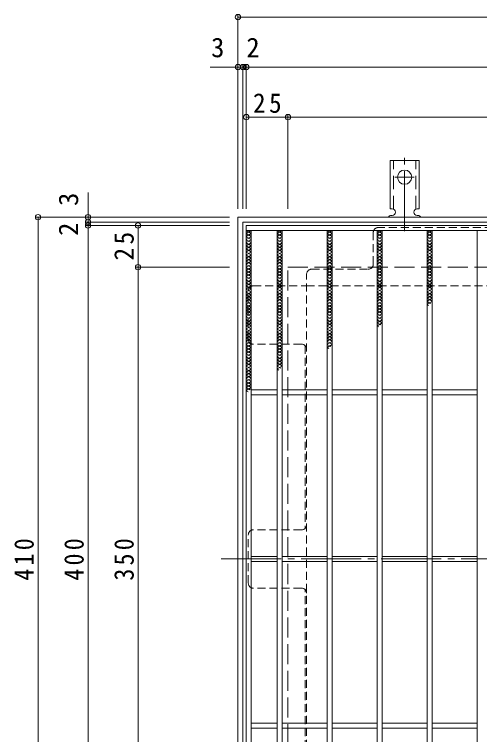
# Model space of a CAD drawing. Units: millimetres at full size, sheet at 1:4. Extents: x -838 to 1044, y -781 to 732.
# Drawn here: x -833.9 to -554.7, y 287.9 to 719.8 of the extents above; entities that cross this region are included whole.
import ezdxf
from ezdxf.enums import TextEntityAlignment as Align

# ---------------------------------------------------------------- set-up
doc = ezdxf.new("R2010")
doc.units = ezdxf.units.MM
doc.header["$LTSCALE"] = 4
doc.header["$PDMODE"] = 32
doc.header["$PDSIZE"] = 3.2
for name, pattern in [('CHAIN2', [12, 9, -1, 1, -1]), ('DASHED1', [1.8, 1.2, -0.6]), ('DASHED2', [3, 2, -1]), ('DASHED3', [4, 3, -1])]:
    doc.linetypes.add(name, pattern=pattern)
for name, color, linetype, lineweight in [('A-1_躯体', 3, 'Continuous', 9), ('A-2_仕上', 3, 'Continuous', 9), ('A-4_その他', 7, 'Continuous', 9), ('A-7_ハッチ', 2, 'Continuous', 9), ('A-9_ｸｳﾁｮｳｷ', 6, 'Continuous', 9), ('A-A_ﾊｯﾁ-ﾜｸ', 3, 'Continuous', 9)]:
    doc.layers.add(name, color=color, linetype=linetype, lineweight=lineweight)
doc.styles.add('ＭＳ ゴシック', font='')
doc.styles.get('ＭＳ ゴシック').set_extended_font_data('MS Gothic')

msp = doc.modelspace()

# ---------------------------------------------------------------- linework, layer by layer
at = {"layer": 'A-1_躯体', "color": 2}
for points in [[(-699.713, 188.162), (-699.713, 598.162), (-289.713, 598.162), (-289.713, 188.162)], [(-696.713, 191.162), (-696.713, 595.162), (-292.713, 595.162), (-292.713, 191.162)]]:
    msp.add_lwpolyline(points, close=True, dxfattribs=at)
at = {"layer": 'A-1_躯体', "color": 2, "linetype": 'DASHED3'}
msp.add_lwpolyline([(-669.713, 218.162), (-669.713, 568.162), (-319.713, 568.162), (-319.713, 218.162)], close=True, dxfattribs=at)
at = {"layer": 'A-2_仕上'}
for p, q in [((-694.713, 593.162), (-294.713, 593.162)), ((-694.713, 590.162), (-294.713, 590.162)), ((-691.713, 590.162), (-691.713, 196.162)), ((-676.213, 590.162), (-676.213, 196.162)), ((-673.213, 590.162), (-673.213, 196.162)), ((-646.213, 590.162), (-646.213, 196.162)), ((-643.213, 590.162), (-643.213, 196.162)), ((-616.213, 590.162), (-616.213, 196.162)), ((-613.213, 590.162), (-613.213, 196.162)), ((-586.213, 590.162), (-586.213, 196.162)), ((-583.213, 590.162), (-583.213, 196.162)), ((-556.213, 590.162), (-556.213, 196.162)), ((-676.213, 494.662), (-691.713, 494.662)), ((-646.213, 494.662), (-673.213, 494.662)), ((-616.213, 494.662), (-643.213, 494.662)), ((-586.213, 494.662), (-613.213, 494.662)), ((-556.213, 494.662), (-583.213, 494.662)), ((-676.213, 491.662), (-691.713, 491.662)), ((-646.213, 491.662), (-673.213, 491.662)), ((-616.213, 491.662), (-643.213, 491.662)), ((-586.213, 491.662), (-613.213, 491.662)), ((-556.213, 491.662), (-583.213, 491.662)), ((-676.213, 394.662), (-691.713, 394.662)), ((-646.213, 394.662), (-673.213, 394.662)), ((-616.213, 394.662), (-643.213, 394.662)), ((-586.213, 394.662), (-613.213, 394.662)), ((-556.213, 394.662), (-583.213, 394.662)), ((-676.213, 391.662), (-691.713, 391.662)), ((-646.213, 391.662), (-673.213, 391.662)), ((-616.213, 391.662), (-643.213, 391.662)), ((-586.213, 391.662), (-613.213, 391.662)), ((-556.213, 391.662), (-583.213, 391.662)), ((-676.213, 294.662), (-691.713, 294.662)), ((-646.213, 294.662), (-673.213, 294.662)), ((-616.213, 294.662), (-643.213, 294.662)), ((-586.213, 294.662), (-613.213, 294.662)), ((-556.213, 294.662), (-583.213, 294.662)), ((-676.213, 291.662), (-691.713, 291.662)), ((-646.213, 291.662), (-673.213, 291.662)), ((-616.213, 291.662), (-643.213, 291.662)), ((-586.213, 291.662), (-613.213, 291.662)), ((-556.213, 291.662), (-583.213, 291.662))]:
    msp.add_line(p, q, dxfattribs=at)
msp.add_lwpolyline([(-694.713, 593.162), (-694.713, 193.162), (-294.713, 193.162)], dxfattribs=at)
at = {"layer": 'A-4_その他'}
for p, q in [((-699.713, 719.362), (-699.713, 603.162)), ((-699.713, 718.162), (-289.713, 718.162)), ((-716.393, 688.162), (-696.713, 688.162)), ((-696.713, 689.362), (-696.713, 603.162)), ((-696.713, 688.162), (-694.713, 688.162)), ((-694.713, 689.362), (-694.713, 603.162)), ((-694.713, 688.162), (-294.713, 688.162)), ((-669.713, 658.162), (-694.713, 658.162)), ((-669.713, 659.362), (-669.713, 603.162)), ((-669.713, 658.162), (-319.713, 658.162)), ((-789.713, 612.926), (-789.713, 595.162)), ((-820.913, 598.162), (-704.713, 598.162)), ((-819.713, 598.162), (-819.713, 188.162)), ((-790.913, 595.162), (-704.713, 595.162)), ((-790.913, 593.162), (-704.713, 593.162)), ((-789.713, 595.162), (-789.713, 593.162)), ((-789.713, 593.162), (-789.713, 193.162)), ((-759.713, 568.162), (-759.713, 593.162)), ((-760.913, 568.162), (-704.713, 568.162)), ((-759.713, 568.162), (-759.713, 218.162))]:
    msp.add_line(p, q, dxfattribs=at)
for p in [(-699.713, 718.162), (-699.713, 688.162), (-696.713, 688.162), (-694.713, 688.162), (-694.713, 658.162), (-669.713, 658.162), (-819.713, 598.162), (-789.713, 598.162), (-789.713, 595.162), (-789.713, 593.162), (-759.713, 593.162), (-759.713, 568.162)]:
    msp.add_point(p, dxfattribs=at)
at = {"layer": 'A-7_ハッチ', "linetype": 'DASHED1'}
for p, q in [((-373.914, 591.966), (-615.512, 591.966)), ((-618.512, 569.966), (-618.512, 588.966)), ((-655.513, 566.966), (-621.512, 566.966)), ((-658.513, 222.359), (-658.513, 563.966)), ((-693.516, 524.965), (-693.516, 553.966)), ((-690.516, 556.966), (-658.513, 556.966)), ((-658.513, 556.966), (-330.913, 556.966)), ((-661.513, 521.965), (-690.516, 521.965)), ((-659.313, 521.004), (-659.313, 411.623)), ((-661.513, 410.663), (-690.516, 410.663)), ((-693.516, 378.662), (-693.516, 407.663)), ((-661.513, 375.662), (-690.516, 375.662)), ((-659.313, 265.32), (-659.313, 374.701))]:
    msp.add_line(p, q, dxfattribs=at)
at = {"layer": 'A-7_ハッチ', "linetype": 'CHAIN2'}
msp.add_line((-709.713, 393.162), (-279.713, 393.162), dxfattribs=at)
at = {"layer": 'A-7_ハッチ', "linetype": 'DASHED1'}
for centre, start, end in [((-615.512, 588.966), 90, 180), ((-655.513, 563.966), 90, 180), ((-621.512, 569.966), 270, 0), ((-690.516, 553.966), 90, 180), ((-690.516, 524.965), 180, 270), ((-661.513, 518.965), 0, 90), ((-690.516, 407.663), 90, 180), ((-661.513, 413.663), 270, 0), ((-690.516, 378.662), 180, 270), ((-661.513, 372.662), 0, 90)]:
    msp.add_arc(centre, 3, start, end, dxfattribs=at)
at = {"layer": 'A-9_ｸｳﾁｮｳｷ'}
for p, q in [((-694.713, 590.162), (-691.713, 588.43)), ((-691.713, 590.162), (-694.713, 588.43)), ((-694.713, 588.315), (-691.713, 586.583)), ((-691.713, 588.315), (-694.713, 586.583)), ((-676.213, 590.162), (-673.213, 588.43)), ((-673.213, 590.162), (-676.213, 588.43)), ((-676.213, 588.315), (-673.213, 586.583)), ((-673.213, 588.315), (-676.213, 586.583)), ((-646.213, 590.162), (-643.213, 588.43)), ((-643.213, 590.162), (-646.213, 588.43)), ((-646.213, 588.315), (-643.213, 586.583)), ((-643.213, 588.315), (-646.213, 586.583)), ((-616.213, 590.162), (-613.213, 588.43)), ((-613.213, 590.162), (-616.213, 588.43)), ((-616.213, 588.315), (-613.213, 586.583)), ((-613.213, 588.315), (-616.213, 586.583)), ((-586.213, 590.162), (-583.213, 588.43)), ((-583.213, 590.162), (-586.213, 588.43)), ((-586.213, 588.315), (-583.213, 586.583)), ((-583.213, 588.315), (-586.213, 586.583)), ((-694.713, 586.467), (-691.713, 584.735)), ((-691.713, 586.467), (-694.713, 584.735)), ((-694.713, 584.62), (-691.713, 582.887)), ((-691.713, 584.62), (-694.713, 582.887)), ((-676.213, 586.467), (-673.213, 584.735)), ((-673.213, 586.467), (-676.213, 584.735)), ((-676.213, 584.62), (-673.213, 582.887)), ((-673.213, 584.62), (-676.213, 582.887)), ((-646.213, 586.467), (-643.213, 584.735)), ((-643.213, 586.467), (-646.213, 584.735)), ((-646.213, 584.62), (-643.213, 582.887)), ((-643.213, 584.62), (-646.213, 582.887)), ((-616.213, 586.467), (-613.213, 584.735)), ((-613.213, 586.467), (-616.213, 584.735)), ((-616.213, 584.62), (-613.213, 582.887)), ((-613.213, 584.62), (-616.213, 582.887)), ((-586.213, 586.467), (-583.213, 584.735)), ((-583.213, 586.467), (-586.213, 584.735)), ((-586.213, 584.62), (-583.213, 582.887)), ((-583.213, 584.62), (-586.213, 582.887)), ((-694.713, 582.772), (-691.713, 581.04)), ((-691.713, 582.772), (-694.713, 581.04)), ((-694.713, 580.924), (-691.713, 579.192)), ((-691.713, 580.924), (-694.713, 579.192)), ((-694.713, 579.077), (-691.713, 577.345)), ((-691.713, 579.077), (-694.713, 577.345)), ((-676.213, 582.772), (-673.213, 581.04)), ((-673.213, 582.772), (-676.213, 581.04)), ((-676.213, 580.924), (-673.213, 579.192)), ((-673.213, 580.924), (-676.213, 579.192)), ((-676.213, 579.077), (-673.213, 577.345)), ((-673.213, 579.077), (-676.213, 577.345)), ((-646.213, 582.772), (-643.213, 581.04)), ((-643.213, 582.772), (-646.213, 581.04)), ((-646.213, 580.924), (-643.213, 579.192)), ((-643.213, 580.924), (-646.213, 579.192)), ((-646.213, 579.077), (-643.213, 577.345)), ((-643.213, 579.077), (-646.213, 577.345)), ((-616.213, 582.772), (-613.213, 581.04)), ((-613.213, 582.772), (-616.213, 581.04)), ((-616.213, 580.924), (-613.213, 579.192)), ((-613.213, 580.924), (-616.213, 579.192)), ((-616.213, 579.077), (-613.213, 577.345)), ((-613.213, 579.077), (-616.213, 577.345)), ((-586.213, 582.772), (-583.213, 581.04)), ((-583.213, 582.772), (-586.213, 581.04)), ((-586.213, 580.924), (-583.213, 579.192)), ((-583.213, 580.924), (-586.213, 579.192)), ((-586.213, 579.077), (-583.213, 577.345)), ((-583.213, 579.077), (-586.213, 577.345)), ((-691.713, 577.229), (-694.713, 575.497)), ((-694.713, 577.229), (-691.713, 575.497)), ((-694.713, 575.382), (-691.713, 573.65)), ((-691.713, 575.382), (-694.713, 573.65)), ((-673.213, 577.229), (-676.213, 575.497)), ((-676.213, 577.229), (-673.213, 575.497)), ((-676.213, 575.382), (-673.213, 573.65)), ((-673.213, 575.382), (-676.213, 573.65)), ((-643.213, 577.229), (-646.213, 575.497)), ((-646.213, 577.229), (-643.213, 575.497)), ((-646.213, 575.382), (-643.213, 573.65)), ((-643.213, 575.382), (-646.213, 573.65)), ((-613.213, 577.229), (-616.213, 575.497)), ((-616.213, 577.229), (-613.213, 575.497)), ((-616.213, 575.382), (-613.213, 573.65)), ((-613.213, 575.382), (-616.213, 573.65)), ((-583.213, 577.229), (-586.213, 575.497)), ((-586.213, 577.229), (-583.213, 575.497)), ((-586.213, 575.382), (-583.213, 573.65)), ((-583.213, 575.382), (-586.213, 573.65)), ((-694.713, 573.534), (-691.713, 571.802)), ((-691.713, 573.534), (-694.713, 571.802)), ((-694.713, 571.687), (-691.713, 569.955)), ((-691.713, 571.687), (-694.713, 569.955)), ((-676.213, 573.534), (-673.213, 571.802)), ((-673.213, 573.534), (-676.213, 571.802)), ((-676.213, 571.687), (-673.213, 569.955)), ((-673.213, 571.687), (-676.213, 569.955)), ((-646.213, 573.534), (-643.213, 571.802)), ((-643.213, 573.534), (-646.213, 571.802)), ((-646.213, 571.687), (-643.213, 569.955)), ((-643.213, 571.687), (-646.213, 569.955)), ((-616.213, 573.534), (-613.213, 571.802)), ((-613.213, 573.534), (-616.213, 571.802)), ((-616.213, 571.687), (-613.213, 569.955)), ((-613.213, 571.687), (-616.213, 569.955)), ((-586.213, 573.534), (-583.213, 571.802)), ((-583.213, 573.534), (-586.213, 571.802)), ((-586.213, 571.687), (-583.213, 569.955)), ((-583.213, 571.687), (-586.213, 569.955)), ((-694.713, 569.839), (-691.713, 568.107)), ((-691.713, 569.839), (-694.713, 568.107)), ((-691.713, 567.991), (-694.713, 566.259)), ((-694.713, 567.991), (-691.713, 566.26)), ((-691.713, 566.144), (-694.713, 564.412)), ((-694.713, 566.144), (-691.713, 564.412)), ((-676.213, 569.839), (-673.213, 568.107)), ((-673.213, 569.839), (-676.213, 568.107)), ((-673.213, 567.991), (-676.213, 566.259)), ((-676.213, 567.991), (-673.213, 566.26)), ((-673.213, 566.144), (-676.213, 564.412)), ((-676.213, 566.144), (-673.213, 564.412)), ((-646.213, 569.839), (-643.213, 568.107)), ((-643.213, 569.839), (-646.213, 568.107)), ((-643.213, 567.991), (-646.213, 566.259)), ((-646.213, 567.991), (-643.213, 566.26)), ((-643.213, 566.144), (-646.213, 564.412)), ((-646.213, 566.144), (-643.213, 564.412)), ((-616.213, 569.839), (-613.213, 568.107)), ((-613.213, 569.839), (-616.213, 568.107)), ((-613.213, 567.991), (-616.213, 566.259)), ((-616.213, 567.991), (-613.213, 566.26)), ((-613.213, 566.144), (-616.213, 564.412)), ((-616.213, 566.144), (-613.213, 564.412)), ((-586.213, 569.839), (-583.213, 568.107)), ((-583.213, 569.839), (-586.213, 568.107)), ((-583.213, 567.991), (-586.213, 566.259)), ((-586.213, 567.991), (-583.213, 566.26)), ((-583.213, 566.144), (-586.213, 564.412)), ((-586.213, 566.144), (-583.213, 564.412)), ((-691.713, 564.296), (-694.713, 562.564)), ((-694.713, 564.296), (-691.713, 562.564)), ((-691.713, 562.449), (-694.713, 560.717)), ((-694.713, 562.449), (-691.713, 560.717)), ((-673.213, 564.296), (-676.213, 562.564)), ((-676.213, 564.296), (-673.213, 562.564)), ((-673.213, 562.449), (-676.213, 560.717)), ((-676.213, 562.449), (-673.213, 560.717)), ((-643.213, 564.296), (-646.213, 562.564)), ((-646.213, 564.296), (-643.213, 562.564)), ((-643.213, 562.449), (-646.213, 560.717)), ((-646.213, 562.449), (-643.213, 560.717)), ((-613.213, 564.296), (-616.213, 562.564)), ((-616.213, 564.296), (-613.213, 562.564)), ((-613.213, 562.449), (-616.213, 560.717)), ((-616.213, 562.449), (-613.213, 560.717)), ((-583.213, 564.296), (-586.213, 562.564)), ((-586.213, 564.296), (-583.213, 562.564)), ((-583.213, 562.449), (-586.213, 560.717)), ((-586.213, 562.449), (-583.213, 560.717)), ((-691.713, 560.601), (-694.713, 558.869)), ((-694.713, 560.601), (-691.713, 558.869)), ((-691.713, 558.754), (-694.713, 557.021)), ((-694.713, 558.754), (-691.713, 557.022)), ((-673.213, 560.601), (-676.213, 558.869)), ((-676.213, 560.601), (-673.213, 558.869)), ((-673.213, 558.754), (-676.213, 557.021)), ((-676.213, 558.754), (-673.213, 557.022)), ((-643.213, 560.601), (-646.213, 558.869)), ((-646.213, 560.601), (-643.213, 558.869)), ((-643.213, 558.754), (-646.213, 557.021)), ((-646.213, 558.754), (-643.213, 557.022)), ((-613.213, 560.601), (-616.213, 558.869)), ((-616.213, 560.601), (-613.213, 558.869)), ((-613.213, 558.754), (-616.213, 557.021)), ((-616.213, 558.754), (-613.213, 557.022)), ((-583.213, 560.601), (-586.213, 558.869)), ((-586.213, 560.601), (-583.213, 558.869)), ((-583.213, 558.754), (-586.213, 557.021)), ((-586.213, 558.754), (-583.213, 557.022)), ((-691.713, 556.906), (-694.713, 555.174)), ((-694.713, 556.906), (-691.713, 555.174)), ((-691.713, 555.058), (-694.713, 553.326)), ((-694.713, 555.058), (-691.713, 553.326)), ((-691.713, 553.211), (-694.713, 551.479)), ((-694.713, 553.211), (-691.713, 551.479)), ((-673.213, 556.906), (-676.213, 555.174)), ((-676.213, 556.906), (-673.213, 555.174)), ((-673.213, 555.058), (-676.213, 553.326)), ((-676.213, 555.058), (-673.213, 553.326)), ((-673.213, 553.211), (-676.213, 551.479)), ((-676.213, 553.211), (-673.213, 551.479)), ((-643.213, 556.906), (-646.213, 555.174)), ((-646.213, 556.906), (-643.213, 555.174)), ((-643.213, 555.058), (-646.213, 553.326)), ((-646.213, 555.058), (-643.213, 553.326)), ((-643.213, 553.211), (-646.213, 551.479)), ((-646.213, 553.211), (-643.213, 551.479)), ((-613.213, 556.906), (-616.213, 555.174)), ((-616.213, 556.906), (-613.213, 555.174)), ((-613.213, 555.058), (-616.213, 553.326)), ((-616.213, 555.058), (-613.213, 553.326)), ((-613.213, 553.211), (-616.213, 551.479)), ((-616.213, 553.211), (-613.213, 551.479)), ((-583.213, 556.906), (-586.213, 555.174)), ((-586.213, 556.906), (-583.213, 555.174)), ((-583.213, 555.058), (-586.213, 553.326)), ((-586.213, 555.058), (-583.213, 553.326)), ((-583.213, 553.211), (-586.213, 551.479)), ((-586.213, 553.211), (-583.213, 551.479)), ((-691.713, 551.363), (-694.713, 549.631)), ((-694.713, 551.363), (-691.713, 549.631)), ((-691.713, 549.516), (-694.713, 547.783)), ((-694.713, 549.516), (-691.713, 547.784)), ((-673.213, 551.363), (-676.213, 549.631)), ((-676.213, 551.363), (-673.213, 549.631)), ((-673.213, 549.516), (-676.213, 547.783)), ((-676.213, 549.516), (-673.213, 547.784)), ((-643.213, 551.363), (-646.213, 549.631)), ((-646.213, 551.363), (-643.213, 549.631)), ((-643.213, 549.516), (-646.213, 547.783)), ((-646.213, 549.516), (-643.213, 547.784)), ((-613.213, 551.363), (-616.213, 549.631)), ((-616.213, 551.363), (-613.213, 549.631)), ((-613.213, 549.516), (-616.213, 547.783)), ((-616.213, 549.516), (-613.213, 547.784)), ((-583.213, 551.363), (-586.213, 549.631)), ((-586.213, 551.363), (-583.213, 549.631)), ((-583.213, 549.516), (-586.213, 547.783)), ((-586.213, 549.516), (-583.213, 547.784)), ((-691.713, 547.668), (-694.713, 545.936)), ((-694.713, 547.668), (-691.713, 545.936)), ((-691.713, 545.82), (-694.713, 544.088)), ((-694.713, 545.82), (-691.713, 544.088)), ((-673.213, 547.668), (-676.213, 545.936)), ((-676.213, 547.668), (-673.213, 545.936)), ((-673.213, 545.82), (-676.213, 544.088)), ((-676.213, 545.82), (-673.213, 544.088)), ((-643.213, 547.668), (-646.213, 545.936)), ((-646.213, 547.668), (-643.213, 545.936)), ((-643.213, 545.82), (-646.213, 544.088)), ((-646.213, 545.82), (-643.213, 544.088)), ((-613.213, 547.668), (-616.213, 545.936)), ((-616.213, 547.668), (-613.213, 545.936)), ((-613.213, 545.82), (-616.213, 544.088)), ((-616.213, 545.82), (-613.213, 544.088)), ((-583.213, 547.668), (-586.213, 545.936)), ((-586.213, 547.668), (-584.113, 546.456)), ((-586.213, 545.82), (-585.284, 545.284)), ((-691.713, 543.973), (-694.713, 542.241)), ((-694.713, 543.973), (-691.713, 542.241)), ((-691.713, 542.125), (-694.713, 540.393)), ((-694.713, 542.125), (-691.713, 540.393)), ((-691.713, 540.278), (-694.713, 538.546)), ((-694.713, 540.278), (-691.713, 538.546)), ((-673.213, 543.973), (-676.213, 542.241)), ((-676.213, 543.973), (-673.213, 542.241)), ((-673.213, 542.125), (-676.213, 540.393)), ((-676.213, 542.125), (-673.213, 540.393)), ((-673.213, 540.278), (-676.213, 538.546)), ((-676.213, 540.278), (-673.213, 538.546)), ((-643.213, 543.973), (-646.213, 542.241)), ((-646.213, 543.973), (-643.213, 542.241)), ((-643.213, 542.125), (-646.213, 540.393)), ((-646.213, 542.125), (-643.213, 540.393)), ((-643.213, 540.278), (-646.213, 538.546)), ((-646.213, 540.278), (-643.213, 538.546)), ((-613.213, 543.973), (-616.213, 542.241)), ((-616.213, 543.973), (-613.213, 542.241)), ((-613.213, 542.125), (-616.213, 540.393)), ((-616.213, 542.125), (-613.213, 540.393)), ((-613.213, 540.278), (-616.213, 538.546)), ((-616.213, 540.278), (-613.213, 538.546)), ((-691.713, 538.43), (-694.713, 536.698)), ((-694.713, 538.43), (-691.713, 536.698)), ((-691.713, 536.582), (-694.713, 534.85)), ((-694.713, 536.582), (-691.713, 534.85)), ((-673.213, 538.43), (-676.213, 536.698)), ((-676.213, 538.43), (-673.213, 536.698)), ((-673.213, 536.582), (-676.213, 534.85)), ((-676.213, 536.582), (-673.213, 534.85)), ((-643.213, 538.43), (-646.213, 536.698)), ((-646.213, 538.43), (-643.213, 536.698)), ((-643.213, 536.582), (-646.213, 534.85)), ((-646.213, 536.582), (-643.213, 534.85)), ((-613.213, 538.43), (-616.213, 536.698)), ((-616.213, 538.43), (-613.213, 536.698)), ((-613.213, 536.582), (-616.213, 534.85)), ((-616.213, 536.582), (-613.213, 534.85)), ((-691.713, 534.735), (-694.713, 533.003)), ((-694.713, 534.735), (-691.713, 533.003)), ((-691.713, 532.887), (-694.713, 531.155)), ((-694.713, 532.887), (-691.713, 531.155)), ((-673.213, 534.735), (-676.213, 533.003)), ((-676.213, 534.735), (-673.213, 533.003)), ((-673.213, 532.887), (-676.213, 531.155)), ((-676.213, 532.887), (-673.213, 531.155)), ((-643.213, 534.735), (-646.213, 533.003)), ((-646.213, 534.735), (-643.213, 533.003)), ((-643.213, 532.887), (-646.213, 531.155)), ((-646.213, 532.887), (-643.213, 531.155)), ((-613.213, 534.735), (-616.213, 533.003)), ((-616.213, 534.735), (-614.071, 533.498)), ((-616.213, 532.887), (-615.242, 532.327)), ((-691.713, 531.04), (-694.713, 529.308)), ((-694.713, 531.04), (-691.713, 529.308)), ((-691.713, 529.192), (-694.713, 527.46)), ((-694.713, 529.192), (-691.713, 527.46)), ((-691.713, 527.344), (-694.713, 525.612)), ((-694.713, 527.344), (-691.713, 525.612)), ((-673.213, 531.04), (-676.213, 529.308)), ((-676.213, 531.04), (-673.213, 529.308)), ((-673.213, 529.192), (-676.213, 527.46)), ((-676.213, 529.192), (-673.213, 527.46)), ((-673.213, 527.344), (-676.213, 525.612)), ((-676.213, 527.344), (-673.213, 525.612)), ((-643.213, 531.04), (-646.213, 529.308)), ((-646.213, 531.04), (-643.213, 529.308)), ((-643.213, 529.192), (-646.213, 527.46)), ((-646.213, 529.192), (-643.213, 527.46)), ((-643.213, 527.344), (-646.213, 525.612)), ((-646.213, 527.344), (-643.213, 525.612)), ((-691.713, 525.497), (-694.713, 523.765)), ((-694.713, 525.497), (-691.713, 523.765)), ((-691.713, 523.649), (-694.713, 521.917)), ((-694.713, 523.649), (-691.713, 521.917)), ((-673.213, 525.497), (-676.213, 523.765)), ((-676.213, 525.497), (-673.213, 523.765)), ((-673.213, 523.649), (-676.213, 521.917)), ((-676.213, 523.649), (-673.213, 521.917)), ((-643.213, 525.497), (-646.213, 523.765)), ((-646.213, 525.497), (-643.213, 523.765)), ((-643.213, 523.649), (-646.213, 521.917)), ((-646.213, 523.649), (-643.213, 521.917)), ((-691.713, 521.802), (-694.713, 520.07)), ((-694.713, 521.802), (-691.713, 520.07)), ((-691.713, 519.954), (-694.713, 518.222)), ((-694.713, 519.954), (-691.713, 518.222)), ((-673.213, 521.802), (-676.213, 520.07)), ((-676.213, 521.802), (-673.213, 520.07)), ((-673.213, 519.954), (-676.213, 518.222)), ((-676.213, 519.954), (-673.213, 518.222)), ((-643.213, 521.802), (-646.213, 520.07)), ((-646.213, 521.802), (-644.028, 520.54)), ((-646.213, 519.954), (-645.2, 519.369)), ((-691.713, 518.106), (-694.713, 516.374)), ((-694.713, 518.106), (-691.713, 516.374)), ((-691.713, 516.259), (-694.713, 514.527)), ((-694.713, 516.259), (-691.713, 514.527)), ((-691.713, 514.411), (-694.713, 512.679)), ((-694.713, 514.411), (-691.713, 512.679)), ((-673.213, 518.106), (-676.213, 516.374)), ((-676.213, 518.106), (-673.213, 516.374)), ((-673.213, 516.259), (-676.213, 514.527)), ((-676.213, 516.259), (-673.213, 514.527)), ((-673.213, 514.411), (-676.213, 512.679)), ((-676.213, 514.411), (-673.213, 512.679)), ((-691.713, 512.564), (-694.713, 510.832)), ((-694.713, 512.564), (-691.713, 510.832)), ((-691.713, 510.716), (-694.713, 508.984)), ((-694.713, 510.716), (-691.713, 508.984)), ((-673.213, 512.564), (-676.213, 510.832)), ((-676.213, 512.564), (-673.213, 510.832)), ((-673.213, 510.716), (-676.213, 508.984)), ((-676.213, 510.716), (-673.213, 508.984)), ((-691.713, 508.869), (-694.713, 507.136)), ((-694.713, 508.869), (-691.713, 507.137)), ((-691.713, 507.021), (-694.713, 505.289)), ((-694.713, 507.021), (-691.713, 505.289)), ((-673.213, 508.869), (-676.213, 507.136)), ((-676.213, 508.869), (-673.986, 507.583)), ((-676.213, 507.021), (-675.157, 506.411)), ((-691.713, 505.173), (-694.713, 503.441)), ((-694.713, 505.173), (-691.713, 503.441)), ((-691.713, 503.326), (-694.713, 501.594)), ((-694.713, 503.326), (-691.713, 501.594)), ((-691.713, 501.478), (-694.713, 499.746)), ((-694.713, 501.478), (-691.713, 499.746)), ((-691.713, 499.631), (-694.713, 497.898)), ((-694.713, 499.631), (-691.713, 497.899)), ((-691.713, 497.783), (-694.713, 496.051)), ((-694.713, 497.783), (-691.713, 496.051)), ((-691.713, 495.935), (-694.713, 494.203)), ((-694.713, 495.935), (-692.444, 494.625)), ((-694.713, 494.088), (-693.615, 493.454))]:
    msp.add_line(p, q, dxfattribs=at)
at = {"layer": 'A-A_ﾊｯﾁ-ﾜｸ', "color": 7, "linetype": 'CHAIN2'}
for p, q in [((-599.713, 589.694), (-599.713, 637.095)), ((-605.489, 622.162), (-593.937, 622.162))]:
    msp.add_line(p, q, dxfattribs=at)
at = {"layer": 'A-A_ﾊｯﾁ-ﾜｸ'}
for p, q in [((-608.463, 603.162), (-608.463, 632.162)), ((-590.963, 632.162), (-608.463, 632.162)), ((-590.963, 603.162), (-590.963, 632.162)), ((-608.463, 603.162), (-607.213, 603.162)), ((-590.963, 603.162), (-592.213, 603.162)), ((-607.713, 599.162), (-607.213, 599.162)), ((-592.218, 599.162), (-591.704, 599.162))]:
    msp.add_line(p, q, dxfattribs=at)
at = {"layer": 'A-A_ﾊｯﾁ-ﾜｸ', "linetype": 'DASHED2'}
for p, q in [((-606.463, 603.016), (-606.463, 632.162)), ((-592.963, 603.016), (-592.963, 632.162))]:
    msp.add_line(p, q, dxfattribs=at)
at = {"layer": 'A-A_ﾊｯﾁ-ﾜｸ'}
msp.add_circle((-599.713, 622.162), 4.25, dxfattribs=at)
for centre, start, end in [((-607.213, 601.162), 270, 90), ((-592.213, 601.162), 90, 269.86671), ((-607.713, 597.162), 90.27597, 150.00049), ((-591.713, 597.162), 29.99928, 89.75838)]:
    msp.add_arc(centre, 2, start, end, dxfattribs=at)

# ---------------------------------------------------------------- texts
at = {"layer": 'A-4_その他', "color": 2, "style": 'ＭＳ ゴシック'}
for s, p in [('3', (-715.842, 690.562)), ('2', (-694.671, 690.562))]:
    msp.add_text(s, height=11.73, dxfattribs=at).set_placement(p, align=Align.BOTTOM_LEFT)
for s, p in [('3', (-792.113, 604.887)), ('2', (-792.113, 586.926))]:
    msp.add_text(s, height=11.73, rotation=90, dxfattribs=at).set_placement(p, align=Align.BOTTOM_LEFT)
at = {"layer": 'A-4_その他', "color": 2, "insert": (-690.713, 660.562), "char_height": 11.73, "attachment_point": 7, "style": 'ＭＳ ゴシック'}
msp.add_mtext('\\T1.27;\\W0.95;25', dxfattribs=at)
at = {"layer": 'A-4_その他', "color": 2, "char_height": 11.73, "attachment_point": 7, "rotation": 90, "style": 'ＭＳ ゴシック'}
for s, insert in [('\\T1.27;\\W0.95;25', (-762.113, 572.162)), ('\\T1.27;\\W0.9;410', (-822.113, 380.162)), ('\\T1.27;\\W0.9;400', (-792.113, 380.162)), ('\\T1.27;\\W0.9;350', (-762.113, 380.162))]:
    msp.add_mtext(s, dxfattribs=dict(at, insert=insert))

doc.saveas('drawing.dxf')
